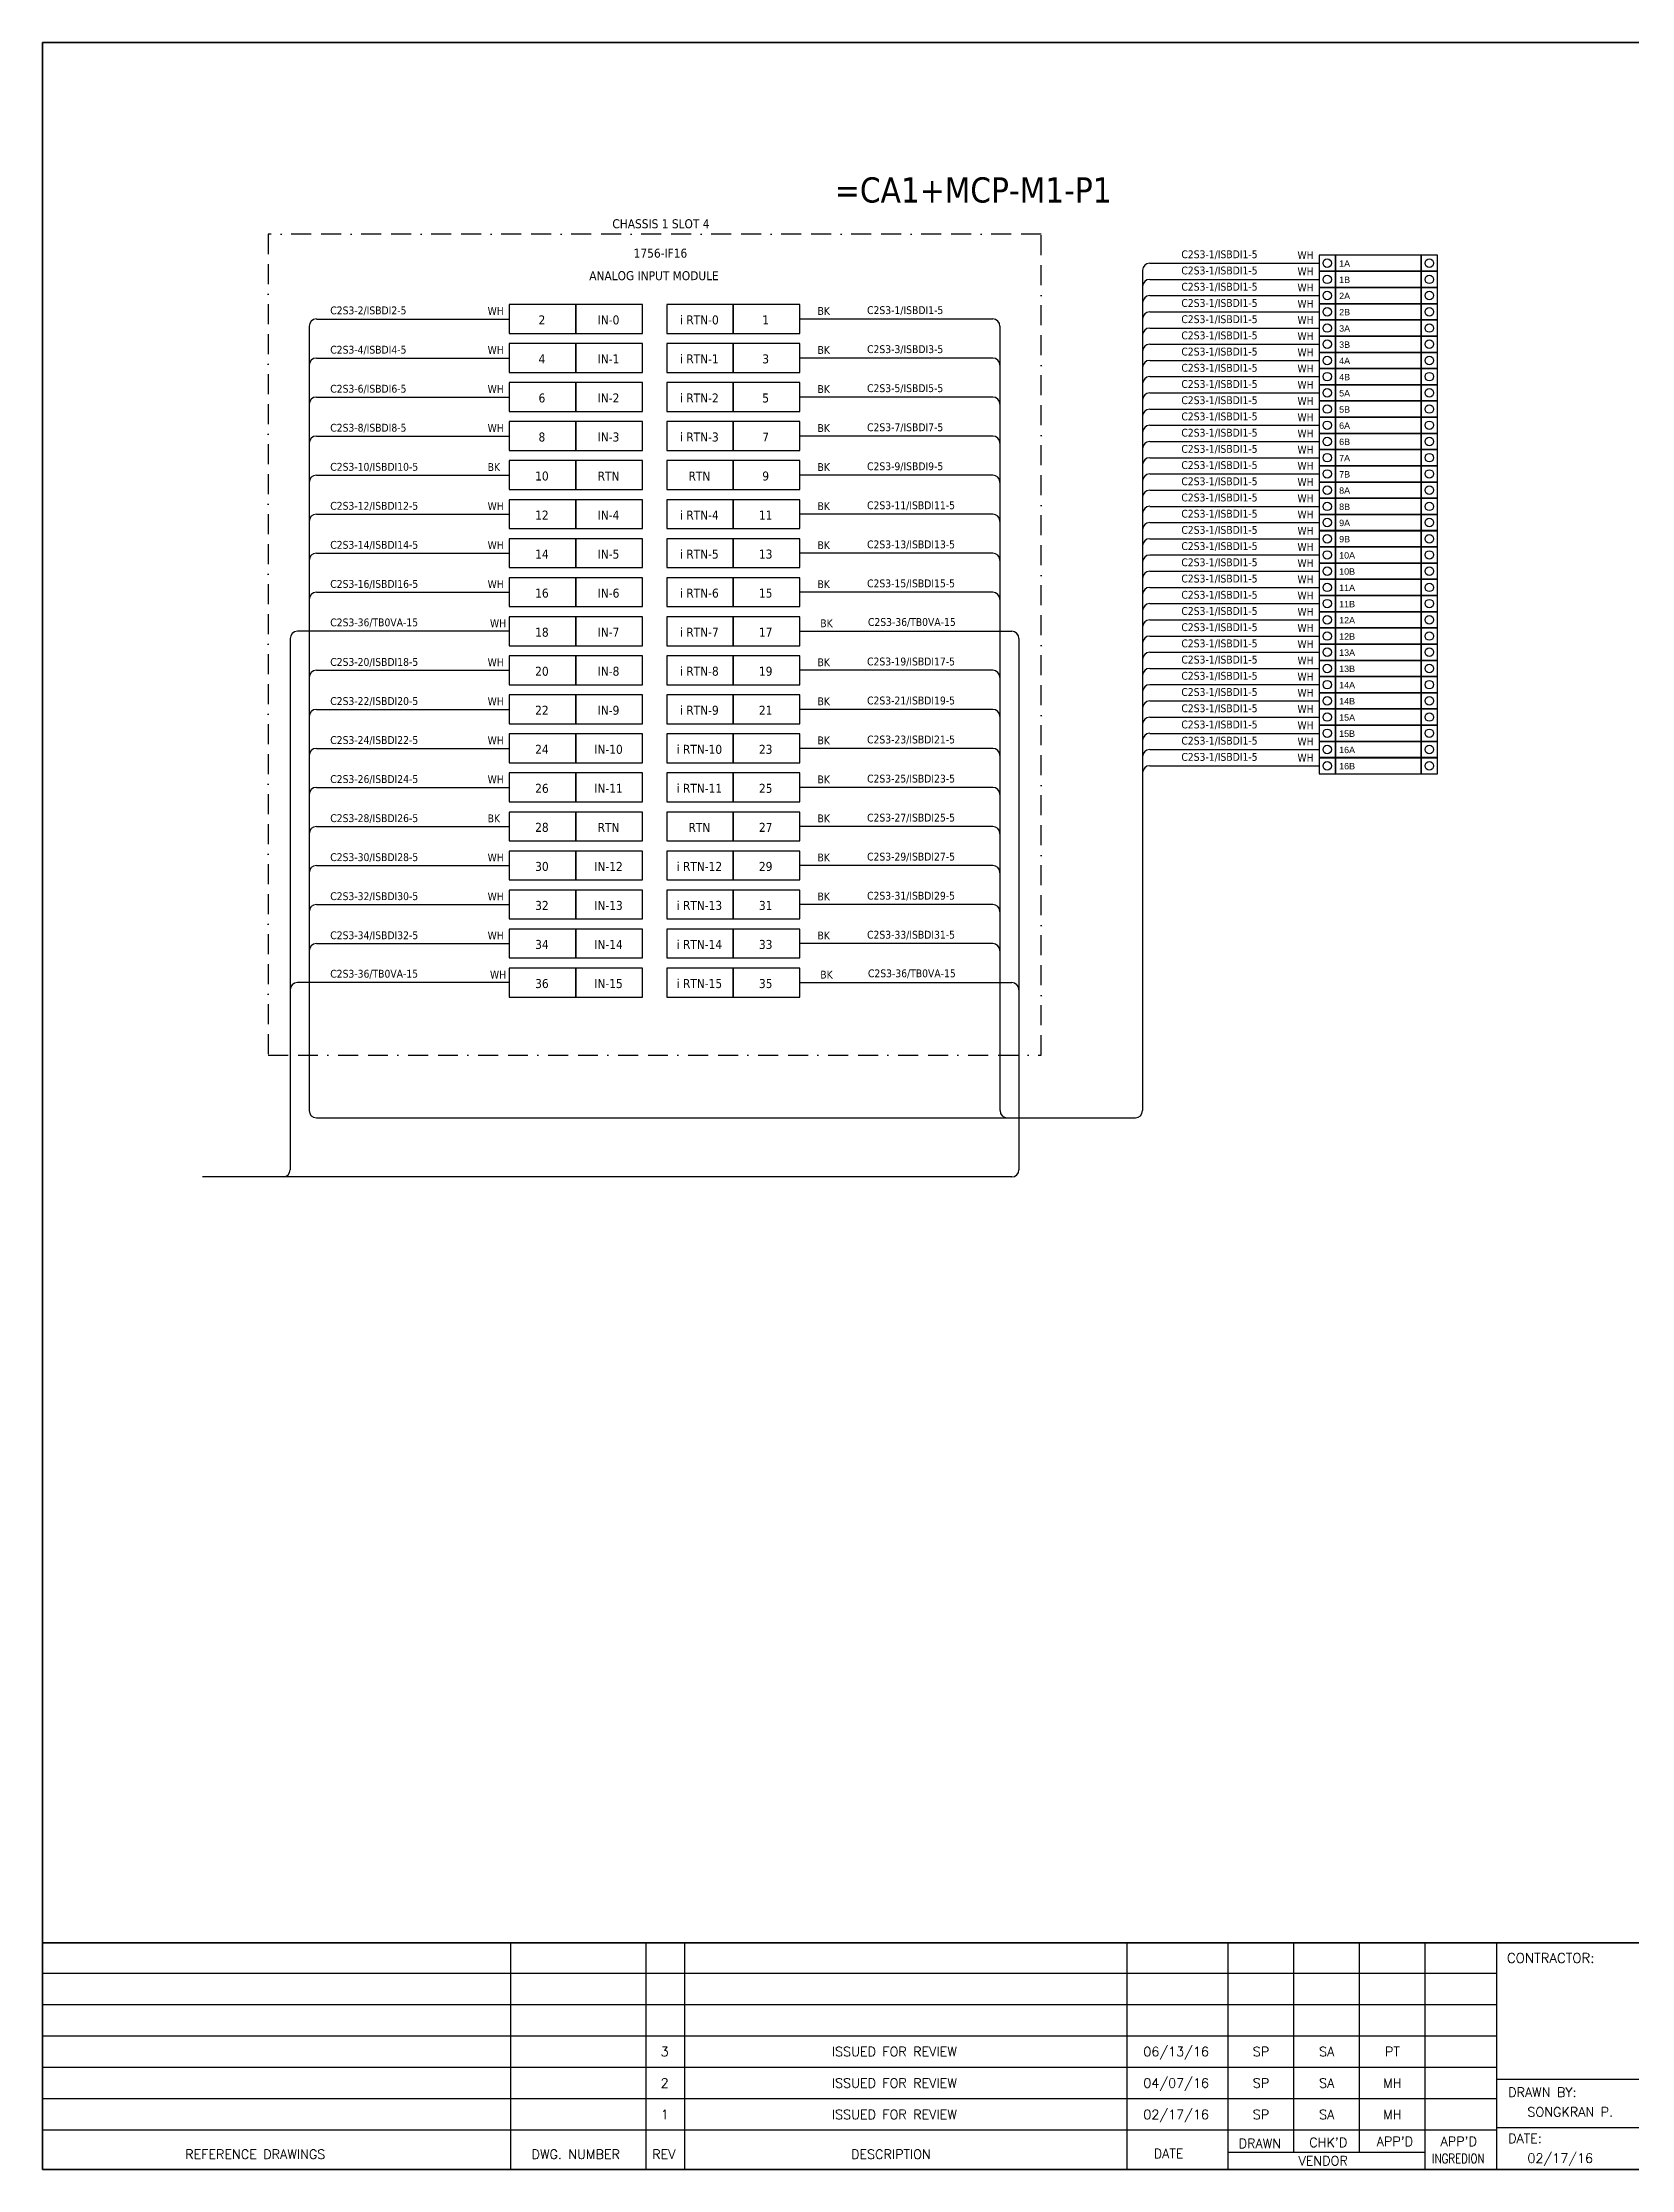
# Model space of a CAD drawing. Header units: millimetres. Extents: x 0 to 3893, y 0 to 2704.
# Drawn here: x 0 to 2020, y 0 to 2704 of the extents above; entities that cross this region are included whole.
import ezdxf
from ezdxf.enums import TextEntityAlignment as Align

# ---------------------------------------------------------------- set-up
doc = ezdxf.new("R2010")
doc.units = ezdxf.units.MM
doc.linetypes.add('BORDERX2', pattern=[88.9, 25.4, -12.7, 25.4, -12.7, 0, -12.7])
for name, color, linetype in [('GT_1', 9, 'Continuous'), ('HELPPOINT', 7, 'Continuous'), ('MEMBER', 7, 'Continuous'), ('x01001-FrameArea', 2, 'BORDERX2')]:
    doc.layers.add(name, color=color, linetype=linetype)
doc.layers.add('IE-EQUIP', color=253, linetype='Continuous', lineweight=25)
doc.layers.add('IE-WIRE', color=7, linetype='Continuous', lineweight=25)
doc.styles.add('HTX11', font='O8111901')
doc.styles.add('ROMANS', font='romans.shx', dxfattribs={"width": 0.85, "height": 25})
doc.styles.get("Standard").update_dxf_attribs({"font": 'arial.ttf'})
doc.styles.add('Tahoma', font='')
doc.styles.get('Tahoma').set_extended_font_data('Tahoma')

# ---------------------------------------------------------------- blocks, each defined once
blk = doc.blocks.new('xTermSingleLayer')
at = {"color": 7, "ltscale": 25.4}
for points in [[(0, -537), (537, -537), (537, 0), (0, 0)], [(537, -537), (3378, -537), (3378, 0), (537, 0)], [(3378, -537), (3915, -537), (3915, 0), (3378, 0)]]:
    blk.add_lwpolyline(points, close=True, dxfattribs=at)
for centre in [(268, -268), (3647, -268)]:
    blk.add_circle(centre, 141, dxfattribs=at)
blk.add_attdef('TERMINAL_B', (661, -387), '', height=212)
blk = doc.blocks.new('TPA')
at = {"layer": 'GT_1', "color": 4, "flags": 128}
for points in [[(563383.4, 501946.4), (563383.4, 502273.8)], [(563578.8, 501946.4), (563578.8, 502273.8)], [(563634.6, 501946.4), (563634.6, 502273.8)], [(564274, 501946.4), (564274, 502273.8)], [(564419.8, 501946.4), (564419.8, 502273.8)], [(564514.7, 501971.1), (564514.7, 502273.8)], [(564609.7, 501971.2), (564609.7, 502273.8)], [(564704.3, 501946.4), (564704.3, 502273.8)], [(564807.7, 501946.4), (564807.7, 502273.8)], [(564807.7, 502229.7), (562706.8, 502229.7)], [(564807.7, 502184.4), (562706.8, 502184.4)], [(564807.7, 502139.1), (562706.8, 502139.1)], [(564807.7, 502093.7), (562706.8, 502093.7)], [(565702.1, 502076.3), (564807.7, 502076.3)], [(564807.7, 502048.3), (562706.8, 502048.3)], [(564807.6, 502003), (562706.8, 502003)], [(565702.1, 502006.4), (564807.7, 502006.4)], [(564704.3, 501971.1), (564419.8, 501971.1)]]:
    blk.add_lwpolyline(points, dxfattribs=at)
at = {"layer": 'HELPPOINT', "color": 4, "lineweight": 35}
for p, q in [((562706.8, 501946.4), (562706.8, 505019.3)), ((562706.8, 505019.3), (567131, 505019.3)), ((562706.8, 501946.4), (562706.8, 505019.3)), ((562706.8, 505019.3), (567131, 505019.3)), ((567131, 501946.4), (562706.8, 501946.4)), ((567131, 501946.4), (562706.8, 501946.4))]:
    blk.add_line(p, q, dxfattribs=at)
at = {"layer": 'MEMBER', "color": 4, "lineweight": 35}
blk.add_line((562706.8, 502273.8), (567131, 502273.8), dxfattribs=at)
blk.add_line((562706.8, 502273.8), (567131, 502273.8), dxfattribs=at)
at = {"style": 'HTX11'}
for tag, p in [('A', (566704.3, 502037.1)), ('B', (567038.2, 501963.3))]:
    blk.add_attdef(tag, text='', height=16.8, dxfattribs=at).set_placement(p, align=Align.MIDDLE_CENTER)
at = {"layer": 'MEMBER', "color": 4, "ltscale": 0.8, "style": 'ROMANS'}
for s, height, p in [('CONTRACTOR:', 14.035, (564822.6, 502244.9)), ('DRAWN BY:', 13.49, (564824.3, 502051.1)), ('SONGKRAN P.', 13.495, (564852.1, 502022.7)), ('REFERENCE DRAWINGS', 13.495, (562912.9, 501961.6)), ('DWG. NUMBER', 13.495, (563413.2, 501961.6)), ('REV', 13.49, (563587.7, 501961.6)), ('DESCRIPTION', 13.495, (563875, 501961.6)), ('DATE', 13.49, (564312.3, 501962.5)), ('DRAWN', 13.49, (564435, 501977.3)), ("CHK'D", 13.49, (564537, 501978.7)), ("APP'D", 13.49, (564634.3, 501980.1)), ("APP'D", 13.49, (564726.6, 501980.1)), ('DATE:', 13.49, (564824.3, 501984.5)), ('02/17/16', 13.49, (564852.1, 501956)), ('VENDOR', 13.49, (564521.5, 501952.2))]:
    blk.add_text(s, height=height, dxfattribs=at).set_placement(p)
for s, height, p in [('06/13/16', 13.49, (564344.6, 502116.6)), ('3', 13.5, (563605.6, 502116.6)), ('ISSUED FOR REVIEW', 13.495, (563937.5, 502116.6)), ('SP', 13.49, (564467.2, 502116.6)), ('SA', 13.49, (564562.1, 502116.6)), ('PT', 13.49, (564657, 502116.6)), ('2', 13.5, (563605.6, 502071.2)), ('ISSUED FOR REVIEW', 13.495, (563937.5, 502071.2)), ('04/07/16', 13.49, (564344.6, 502071.2)), ('SP', 13.49, (564467.2, 502071.2)), ('SA', 13.49, (564562.1, 502071.2)), ('MH', 13.49, (564657, 502071.2)), ('1', 13.5, (563605.6, 502025.8)), ('ISSUED FOR REVIEW', 13.495, (563937.5, 502025.8)), ('02/17/16', 13.49, (564344.6, 502025.8)), ('SP', 13.49, (564467.2, 502025.8)), ('SA', 13.49, (564562.1, 502025.8)), ('MH', 13.49, (564657, 502025.8))]:
    blk.add_text(s, height=height, dxfattribs=at).set_placement(p, align=Align.MIDDLE_CENTER)
at = {"layer": 'MEMBER', "color": 4, "ltscale": 0.8, "style": 'ROMANS', "width": 0.8}
blk.add_text('INGREDION', height=13.49, dxfattribs=at).set_placement((564714.3, 501955.4))

msp = doc.modelspace()

# ---------------------------------------------------------------- linework, layer by layer
at = {"ltscale": 25.4}
msp.add_line((1208.1, 2352.7), (962.9, 2352.7), dxfattribs=at)
msp.add_arc((1208.1, 2343.6), 9.17, 0, 90, dxfattribs=at)
at = {"layer": 'IE-EQUIP', "linetype": 'Continuous', "ltscale": 25.4}
for points in [[(593.4, 2334.4), (678.1, 2334.4), (678.1, 2371.1), (593.4, 2371.1)], [(678.1, 2334.4), (762.7, 2334.4), (762.7, 2371.1), (678.1, 2371.1)], [(793.6, 2334.4), (878.2, 2334.4), (878.2, 2371.1), (793.6, 2371.1)], [(878.2, 2334.4), (962.9, 2334.4), (962.9, 2371.1), (878.2, 2371.1)], [(593.4, 2284.8), (678.1, 2284.8), (678.1, 2321.5), (593.4, 2321.5)], [(678.1, 2284.8), (762.7, 2284.8), (762.7, 2321.5), (678.1, 2321.5)], [(793.6, 2284.8), (878.2, 2284.8), (878.2, 2321.5), (793.6, 2321.5)], [(878.2, 2284.8), (962.9, 2284.8), (962.9, 2321.5), (878.2, 2321.5)], [(593.4, 2235.1), (678.1, 2235.1), (678.1, 2271.8), (593.4, 2271.8)], [(678.1, 2235.1), (762.7, 2235.1), (762.7, 2271.8), (678.1, 2271.8)], [(793.6, 2235.1), (878.2, 2235.1), (878.2, 2271.8), (793.6, 2271.8)], [(878.2, 2235.1), (962.9, 2235.1), (962.9, 2271.8), (878.2, 2271.8)], [(593.4, 2185.5), (678.1, 2185.5), (678.1, 2222.2), (593.4, 2222.2)], [(678.1, 2185.5), (762.7, 2185.5), (762.7, 2222.2), (678.1, 2222.2)], [(793.6, 2185.5), (878.2, 2185.5), (878.2, 2222.2), (793.6, 2222.2)], [(878.2, 2185.5), (962.9, 2185.5), (962.9, 2222.2), (878.2, 2222.2)], [(593.4, 2135.9), (678.1, 2135.9), (678.1, 2172.6), (593.4, 2172.6)], [(678.1, 2135.9), (762.7, 2135.9), (762.7, 2172.6), (678.1, 2172.6)], [(793.6, 2135.9), (878.2, 2135.9), (878.2, 2172.6), (793.6, 2172.6)], [(878.2, 2135.9), (962.9, 2135.9), (962.9, 2172.6), (878.2, 2172.6)], [(593.4, 2086.2), (678.1, 2086.2), (678.1, 2122.9), (593.4, 2122.9)], [(678.1, 2086.2), (762.7, 2086.2), (762.7, 2122.9), (678.1, 2122.9)], [(793.6, 2086.2), (878.2, 2086.2), (878.2, 2122.9), (793.6, 2122.9)], [(878.2, 2086.2), (962.9, 2086.2), (962.9, 2122.9), (878.2, 2122.9)], [(593.4, 2036.6), (678.1, 2036.6), (678.1, 2073.3), (593.4, 2073.3)], [(678.1, 2036.6), (762.7, 2036.6), (762.7, 2073.3), (678.1, 2073.3)], [(793.6, 2036.6), (878.2, 2036.6), (878.2, 2073.3), (793.6, 2073.3)], [(878.2, 2036.6), (962.9, 2036.6), (962.9, 2073.3), (878.2, 2073.3)], [(593.4, 1987), (678.1, 1987), (678.1, 2023.7), (593.4, 2023.7)], [(678.1, 1987), (762.7, 1987), (762.7, 2023.7), (678.1, 2023.7)], [(793.6, 1987), (878.2, 1987), (878.2, 2023.7), (793.6, 2023.7)], [(878.2, 1987), (962.9, 1987), (962.9, 2023.7), (878.2, 2023.7)], [(593.4, 1937.3), (678.1, 1937.3), (678.1, 1974), (593.4, 1974)], [(678.1, 1937.3), (762.7, 1937.3), (762.7, 1974), (678.1, 1974)], [(793.6, 1937.3), (878.2, 1937.3), (878.2, 1974), (793.6, 1974)], [(878.2, 1937.3), (962.9, 1937.3), (962.9, 1974), (878.2, 1974)], [(593.4, 1887.7), (678.1, 1887.7), (678.1, 1924.4), (593.4, 1924.4)], [(678.1, 1887.7), (762.7, 1887.7), (762.7, 1924.4), (678.1, 1924.4)], [(793.6, 1887.7), (878.2, 1887.7), (878.2, 1924.4), (793.6, 1924.4)], [(878.2, 1887.7), (962.9, 1887.7), (962.9, 1924.4), (878.2, 1924.4)], [(593.4, 1838.1), (678.1, 1838.1), (678.1, 1874.8), (593.4, 1874.8)], [(678.1, 1838.1), (762.7, 1838.1), (762.7, 1874.8), (678.1, 1874.8)], [(793.6, 1838.1), (878.2, 1838.1), (878.2, 1874.8), (793.6, 1874.8)], [(878.2, 1838.1), (962.9, 1838.1), (962.9, 1874.8), (878.2, 1874.8)], [(593.4, 1788.4), (678.1, 1788.4), (678.1, 1825.1), (593.4, 1825.1)], [(678.1, 1788.4), (762.7, 1788.4), (762.7, 1825.1), (678.1, 1825.1)], [(793.6, 1788.4), (878.2, 1788.4), (878.2, 1825.1), (793.6, 1825.1)], [(878.2, 1788.4), (962.9, 1788.4), (962.9, 1825.1), (878.2, 1825.1)], [(593.4, 1738.8), (678.1, 1738.8), (678.1, 1775.5), (593.4, 1775.5)], [(678.1, 1738.8), (762.7, 1738.8), (762.7, 1775.5), (678.1, 1775.5)], [(793.6, 1738.8), (878.2, 1738.8), (878.2, 1775.5), (793.6, 1775.5)], [(878.2, 1738.8), (962.9, 1738.8), (962.9, 1775.5), (878.2, 1775.5)], [(593.4, 1689.2), (678.1, 1689.2), (678.1, 1725.9), (593.4, 1725.9)], [(678.1, 1689.2), (762.7, 1689.2), (762.7, 1725.9), (678.1, 1725.9)], [(793.6, 1689.2), (878.2, 1689.2), (878.2, 1725.9), (793.6, 1725.9)], [(878.2, 1689.2), (962.9, 1689.2), (962.9, 1725.9), (878.2, 1725.9)], [(593.4, 1639.5), (678.1, 1639.5), (678.1, 1676.2), (593.4, 1676.2)], [(678.1, 1639.5), (762.7, 1639.5), (762.7, 1676.2), (678.1, 1676.2)], [(793.6, 1639.5), (878.2, 1639.5), (878.2, 1676.2), (793.6, 1676.2)], [(878.2, 1639.5), (962.9, 1639.5), (962.9, 1676.2), (878.2, 1676.2)], [(593.4, 1589.9), (678.1, 1589.9), (678.1, 1626.6), (593.4, 1626.6)], [(678.1, 1589.9), (762.7, 1589.9), (762.7, 1626.6), (678.1, 1626.6)], [(793.6, 1589.9), (878.2, 1589.9), (878.2, 1626.6), (793.6, 1626.6)], [(878.2, 1589.9), (962.9, 1589.9), (962.9, 1626.6), (878.2, 1626.6)], [(593.4, 1540.3), (678.1, 1540.3), (678.1, 1577), (593.4, 1577)], [(678.1, 1540.3), (762.7, 1540.3), (762.7, 1577), (678.1, 1577)], [(793.6, 1540.3), (878.2, 1540.3), (878.2, 1577), (793.6, 1577)], [(878.2, 1540.3), (962.9, 1540.3), (962.9, 1577), (878.2, 1577)], [(593.4, 1490.6), (678.1, 1490.6), (678.1, 1527.3), (593.4, 1527.3)], [(678.1, 1490.6), (762.7, 1490.6), (762.7, 1527.3), (678.1, 1527.3)], [(793.6, 1490.6), (878.2, 1490.6), (878.2, 1527.3), (793.6, 1527.3)], [(878.2, 1490.6), (962.9, 1490.6), (962.9, 1527.3), (878.2, 1527.3)]]:
    msp.add_lwpolyline(points, close=True, dxfattribs=at)
at = {"layer": 'IE-WIRE', "color": 4, "ltscale": 25.4}
for p, q in [((1398.6, 2414.6), (1398.6, 1346.2)), ((1407.7, 2423.7), (1623.1, 2423.7)), ((1407.7, 2403.1), (1623.1, 2403.1)), ((1407.7, 2382.5), (1623.1, 2382.5)), ((348.1, 2352.7), (593.4, 2352.7)), ((1407.7, 2361.9), (1623.1, 2361.9)), ((339, 2343.6), (339, 1346.2)), ((1217.3, 2343.6), (1217.3, 1346.2)), ((1407.7, 2341.2), (1623.1, 2341.2)), ((348.1, 2303.1), (593.4, 2303.1)), ((1208.1, 2303.1), (962.9, 2303.1)), ((1407.7, 2320.6), (1623.1, 2320.6)), ((1407.7, 2300), (1623.1, 2300)), ((1407.7, 2279.4), (1623.1, 2279.4)), ((348.1, 2253.5), (593.4, 2253.5)), ((1208.1, 2253.5), (962.9, 2253.5)), ((1407.7, 2258.8), (1623.1, 2258.8)), ((1407.7, 2238.2), (1623.1, 2238.2)), ((1407.7, 2217.6), (1623.1, 2217.6)), ((348.1, 2203.8), (593.4, 2203.8)), ((1208.1, 2203.8), (962.9, 2203.8)), ((1407.7, 2197), (1623.1, 2197)), ((1407.7, 2176.3), (1623.1, 2176.3)), ((348.1, 2154.2), (593.4, 2154.2)), ((1208.1, 2154.2), (962.9, 2154.2)), ((1407.7, 2155.7), (1623.1, 2155.7)), ((1407.7, 2135.1), (1623.1, 2135.1)), ((1407.7, 2114.5), (1623.1, 2114.5)), ((348.1, 2104.6), (593.4, 2104.6)), ((1208.1, 2104.6), (962.9, 2104.6)), ((1407.7, 2093.9), (1623.1, 2093.9)), ((1407.7, 2073.3), (1623.1, 2073.3)), ((348.1, 2055), (593.4, 2055)), ((1208.1, 2055), (962.9, 2055)), ((1407.7, 2052.7), (1623.1, 2052.7)), ((1407.7, 2032.1), (1623.1, 2032.1)), ((348.1, 2005.3), (593.4, 2005.3)), ((1208.1, 2005.3), (962.9, 2005.3)), ((1407.7, 2011.5), (1623.1, 2011.5)), ((1407.7, 1990.8), (1623.1, 1990.8)), ((1407.7, 1970.2), (1623.1, 1970.2)), ((1407.7, 1949.6), (1623.1, 1949.6)), ((1407.7, 1929), (1623.1, 1929)), ((348.1, 1906.1), (593.4, 1906.1)), ((1208.1, 1906.1), (962.9, 1906.1)), ((1407.7, 1908.4), (1623.1, 1908.4)), ((1407.7, 1887.8), (1623.1, 1887.8)), ((1407.7, 1867.2), (1623.1, 1867.2)), ((348.1, 1856.4), (593.4, 1856.4)), ((1208.1, 1856.4), (962.9, 1856.4)), ((1407.7, 1846.6), (1623.1, 1846.6)), ((1407.7, 1825.9), (1623.1, 1825.9)), ((348.1, 1806.8), (593.4, 1806.8)), ((1208.1, 1806.8), (962.9, 1806.8)), ((1407.7, 1805.3), (1623.1, 1805.3)), ((1407.7, 1784.7), (1623.1, 1784.7)), ((348.1, 1757.2), (593.4, 1757.2)), ((1208.1, 1757.2), (962.9, 1757.2)), ((348.1, 1707.5), (593.4, 1707.5)), ((1208.1, 1707.5), (962.9, 1707.5)), ((348.1, 1657.9), (593.4, 1657.9)), ((1208.1, 1657.9), (962.9, 1657.9)), ((348.1, 1608.3), (593.4, 1608.3)), ((1208.1, 1608.3), (962.9, 1608.3)), ((348.1, 1558.6), (593.4, 1558.6)), ((1208.1, 1558.6), (962.9, 1558.6))]:
    msp.add_line(p, q, dxfattribs=at)
at = {"layer": 'IE-WIRE', "color": 7, "ltscale": 25.4}
for p, q in [((593.4, 1955.7), (324, 1955.7)), ((962.9, 1955.7), (1232.3, 1955.7)), ((314.9, 1946.5), (314.9, 1270.9)), ((1241.4, 1946.5), (1241.4, 1270.9)), ((593.4, 1509), (324, 1509)), ((962.9, 1509), (1232.3, 1509)), ((1232.4, 1262), (203.4, 1262))]:
    msp.add_line(p, q, dxfattribs=at)
at = {"layer": 'IE-WIRE', "color": 4}
msp.add_line((348.1, 1337), (1389.4, 1337), dxfattribs=at)
at = {"layer": 'IE-WIRE', "color": 4, "ltscale": 25.4}
for centre, radius, start, end in [((1407.7, 2414.6), 9.14, 90, 180), ((1407.7, 2393.9), 9.14, 90, 180), ((1407.7, 2373.3), 9.14, 90, 180), ((348.1, 2343.6), 9.17, 90, 180), ((1407.7, 2352.7), 9.14, 90, 180), ((1407.7, 2332.1), 9.14, 90, 180), ((348.1, 2293.9), 9.17, 90, 180), ((1208.1, 2293.9), 9.17, 0, 90), ((1407.7, 2311.5), 9.14, 90, 180), ((1407.7, 2290.9), 9.14, 90, 180), ((1407.7, 2270.3), 9.14, 90, 180), ((348.1, 2244.3), 9.17, 90, 180), ((1208.1, 2244.3), 9.17, 0, 90), ((1407.7, 2249.7), 9.14, 90, 180), ((1407.7, 2229), 9.14, 90, 180), ((1407.7, 2208.4), 9.14, 90, 180), ((348.1, 2194.7), 9.17, 90, 180), ((1208.1, 2194.7), 9.17, 0, 90), ((1407.7, 2187.8), 9.14, 90, 180), ((1407.7, 2167.2), 9.14, 90, 180), ((348.1, 2145), 9.17, 90, 180), ((1208.1, 2145), 9.17, 0, 90), ((1407.7, 2146.6), 9.14, 90, 180), ((1407.7, 2126), 9.14, 90, 180), ((1407.7, 2105.4), 9.14, 90, 180), ((348.1, 2095.4), 9.17, 90, 180), ((1208.1, 2095.4), 9.17, 0, 90), ((1407.7, 2084.8), 9.14, 90, 180), ((1407.7, 2064.2), 9.14, 90, 180), ((348.1, 2045.8), 9.17, 90, 180), ((1208.1, 2045.8), 9.17, 0, 90), ((1407.7, 2043.5), 9.14, 90, 180), ((1407.7, 2022.9), 9.14, 90, 180), ((348.1, 1996.1), 9.17, 90, 180), ((1208.1, 1996.1), 9.17, 0, 90), ((1407.7, 2002.3), 9.14, 90, 180), ((1407.7, 1981.7), 9.14, 90, 180), ((1407.7, 1961.1), 9.14, 90, 180), ((1407.7, 1940.5), 9.14, 90, 180), ((1407.7, 1919.9), 9.14, 90, 180), ((348.1, 1896.9), 9.17, 90, 180), ((1208.1, 1896.9), 9.17, 0, 90), ((1407.7, 1899.3), 9.14, 90, 180), ((1407.7, 1878.6), 9.14, 90, 180), ((1407.7, 1858), 9.14, 90, 180), ((348.1, 1847.2), 9.17, 90, 180), ((1208.1, 1847.2), 9.17, 0, 90), ((1407.7, 1837.4), 9.14, 90, 180), ((1407.7, 1816.8), 9.14, 90, 180), ((348.1, 1797.6), 9.17, 90, 180), ((1208.1, 1797.6), 9.17, 0, 90), ((1407.7, 1796.2), 9.14, 90, 180), ((1407.7, 1775.6), 9.14, 90, 180), ((348.1, 1748), 9.17, 90, 180), ((1208.1, 1748), 9.17, 0, 90), ((348.1, 1698.3), 9.17, 90, 180), ((1208.1, 1698.3), 9.17, 0, 90), ((348.1, 1648.7), 9.17, 90, 180), ((1208.1, 1648.7), 9.17, 0, 90), ((348.1, 1599.1), 9.17, 90, 180), ((1208.1, 1599.1), 9.17, 0, 90), ((348.1, 1549.4), 9.17, 90, 180), ((1208.1, 1549.4), 9.17, 0, 90)]:
    msp.add_arc(centre, radius, start, end, dxfattribs=at)
at = {"layer": 'IE-WIRE', "color": 7, "ltscale": 25.4}
for centre, radius, start, end in [((324, 1946.5), 9.14, 90, 180), ((1232.3, 1946.5), 9.14, 0, 90), ((324, 1499.9), 9.14, 90, 180), ((1232.3, 1499.9), 9.14, 0, 90), ((305.9, 1270.9), 8.96, 270, 0), ((1232.4, 1270.9), 8.96, 270, 0), ((1232.4, 1270.9), 8.96, 270, 0)]:
    msp.add_arc(centre, radius, start, end, dxfattribs=at)
at = {"layer": 'IE-WIRE', "color": 4}
for centre, start, end in [((348.1, 1346.2), 180, 270), ((1226.5, 1346.2), 180, 270), ((1389.4, 1346.2), 270, 0)]:
    msp.add_arc(centre, 9.14, start, end, dxfattribs=at)
at = {"layer": 'x01001-FrameArea'}
msp.add_lwpolyline([(286.7, 1416.6), (1269.6, 1416.6), (1269.6, 2460.5), (286.7, 2460.5)], close=True, dxfattribs=at)

# ---------------------------------------------------------------- block references
at = {"xscale": 0.8800000000046566, "yscale": 0.8800000000046566, "zscale": 0.8800000000000001}
msp.add_blockref('TPA', (-495182, -441712.8), dxfattribs=at)
at = {"xscale": 0.0384, "yscale": 0.0384, "zscale": 0.0384}
for p, values in [((1623.1, 2434), {'TERMINAL_B': '1A'}), ((1623.1, 2413.4), {'TERMINAL_B': '1B'}), ((1623.1, 2392.8), {'TERMINAL_B': '2A'}), ((1623.1, 2372.2), {'TERMINAL_B': '2B'}), ((1623.1, 2351.5), {'TERMINAL_B': '3A'}), ((1623.1, 2330.9), {'TERMINAL_B': '3B'}), ((1623.1, 2310.3), {'TERMINAL_B': '4A'}), ((1623.1, 2289.7), {'TERMINAL_B': '4B'}), ((1623.1, 2269.1), {'TERMINAL_B': '5A'}), ((1623.1, 2248.5), {'TERMINAL_B': '5B'}), ((1623.1, 2227.9), {'TERMINAL_B': '6A'}), ((1623.1, 2207.3), {'TERMINAL_B': '6B'}), ((1623.1, 2186.7), {'TERMINAL_B': '7A'}), ((1623.1, 2166), {'TERMINAL_B': '7B'}), ((1623.1, 2145.4), {'TERMINAL_B': '8A'}), ((1623.1, 2124.8), {'TERMINAL_B': '8B'}), ((1623.1, 2104.2), {'TERMINAL_B': '9A'}), ((1623.1, 2083.6), {'TERMINAL_B': '9B'}), ((1623.1, 2063), {'TERMINAL_B': '10A'}), ((1623.1, 2042.4), {'TERMINAL_B': '10B'}), ((1623.1, 2021.8), {'TERMINAL_B': '11A'}), ((1623.1, 2001.1), {'TERMINAL_B': '11B'}), ((1623.1, 1980.5), {'TERMINAL_B': '12A'}), ((1623.1, 1959.9), {'TERMINAL_B': '12B'}), ((1623.1, 1939.3), {'TERMINAL_B': '13A'}), ((1623.1, 1918.7), {'TERMINAL_B': '13B'}), ((1623.1, 1898.1), {'TERMINAL_B': '14A'}), ((1623.1, 1877.5), {'TERMINAL_B': '14B'}), ((1623.1, 1856.9), {'TERMINAL_B': '15A'}), ((1623.1, 1836.3), {'TERMINAL_B': '15B'}), ((1623.1, 1815.6), {'TERMINAL_B': '16A'}), ((1623.1, 1795), {'TERMINAL_B': '16B'})]:
    msp.add_blockref('xTermSingleLayer', p, dxfattribs=at).add_auto_attribs(values)

# ---------------------------------------------------------------- texts
at = {"color": 2, "style": 'Tahoma'}
for s, height, p in [('=CA1+MCP-M1-P1', 32, (1183.4, 2516.8)), ('CHASSIS 1 SLOT 4', 11.441, (786.2, 2473.8)), ('1756-IF16', 11.44, (785.6, 2436.4)), ('ANALOG INPUT MODULE', 11.441, (777.4, 2407.8)), ('2', 11.4, (634.9, 2351.6)), ('IN-0', 11.44, (719.6, 2351.6)), ('i RTN-0', 11.44, (835.1, 2351.6)), ('1', 11.4, (919.4, 2351.6)), ('4', 11.4, (634.9, 2302)), ('IN-1', 11.44, (719.6, 2302)), ('i RTN-1', 11.44, (835.1, 2302)), ('3', 11.4, (919.4, 2302)), ('6', 11.4, (634.9, 2252.3)), ('IN-2', 11.44, (719.6, 2252.3)), ('i RTN-2', 11.44, (835.1, 2252.3)), ('5', 11.4, (919.4, 2252.3)), ('8', 11.4, (634.9, 2202.7)), ('IN-3', 11.44, (719.6, 2202.7)), ('i RTN-3', 11.44, (835.1, 2202.7)), ('7', 11.4, (919.4, 2202.7)), ('10', 11.44, (634.9, 2153.1)), ('RTN', 11.44, (719.6, 2153.1)), ('RTN', 11.44, (835.1, 2153.1)), ('9', 11.4, (919.4, 2153.1)), ('12', 11.44, (634.9, 2103.4)), ('i RTN-4', 11.44, (835.1, 2103.4)), ('IN-4', 11.44, (719.6, 2103.4)), ('11', 11.44, (919.4, 2103.4)), ('14', 11.44, (634.9, 2053.8)), ('IN-5', 11.44, (719.6, 2053.8)), ('i RTN-5', 11.44, (835.1, 2053.8)), ('13', 11.44, (919.4, 2053.8)), ('16', 11.44, (634.9, 2004.2)), ('IN-6', 11.44, (719.6, 2004.2)), ('i RTN-6', 11.44, (835.1, 2004.2)), ('15', 11.44, (919.4, 2004.2)), ('18', 11.44, (634.9, 1954.5)), ('IN-7', 11.44, (719.6, 1954.5)), ('i RTN-7', 11.44, (835.1, 1954.5)), ('17', 11.44, (919.4, 1954.5)), ('20', 11.44, (634.9, 1904.9)), ('IN-8', 11.44, (719.6, 1904.9)), ('i RTN-8', 11.44, (835.1, 1904.9)), ('19', 11.44, (919.4, 1904.9)), ('22', 11.44, (634.9, 1855.3)), ('IN-9', 11.44, (719.6, 1855.3)), ('i RTN-9', 11.44, (835.1, 1855.3)), ('21', 11.44, (919.4, 1855.3)), ('i RTN-10', 11.44, (835.1, 1805.6)), ('24', 11.44, (634.9, 1805.6)), ('IN-10', 11.44, (719.6, 1805.6)), ('23', 11.44, (919.4, 1805.6)), ('26', 11.44, (634.9, 1756)), ('IN-11', 11.44, (719.6, 1756)), ('i RTN-11', 11.44, (835.1, 1756)), ('25', 11.44, (919.4, 1756)), ('28', 11.44, (634.9, 1706.4)), ('RTN', 11.44, (719.6, 1706.4)), ('RTN', 11.44, (835.1, 1706.4)), ('27', 11.44, (919.4, 1706.4)), ('30', 11.44, (634.9, 1656.7)), ('IN-12', 11.44, (719.6, 1656.7)), ('i RTN-12', 11.44, (835.1, 1656.7)), ('29', 11.44, (919.4, 1656.7)), ('32', 11.44, (634.9, 1607.1)), ('IN-13', 11.44, (719.6, 1607.1)), ('i RTN-13', 11.44, (835.1, 1607.1)), ('31', 11.44, (919.4, 1607.1)), ('34', 11.44, (634.9, 1557.5)), ('IN-14', 11.44, (719.6, 1557.5)), ('i RTN-14', 11.44, (835.1, 1557.5)), ('33', 11.44, (919.4, 1557.5)), ('36', 11.44, (634.9, 1507.8)), ('IN-15', 11.44, (719.6, 1507.8)), ('i RTN-15', 11.44, (835.1, 1507.8)), ('35', 11.44, (919.4, 1507.8))]:
    msp.add_text(s, height=height, dxfattribs=at).set_placement(p, align=Align.MIDDLE_CENTER)
at = {"color": 4, "style": 'Tahoma'}
for s, height, p in [('C2S3-1/ISBDI1-5', 9.949, (1447.9, 2430)), ('WH', 9.95, (1595.5, 2428.9)), ('C2S3-1/ISBDI1-5', 9.949, (1447.9, 2409.4)), ('WH', 9.95, (1595.5, 2408.3)), ('C2S3-1/ISBDI1-5', 9.949, (1447.9, 2388.8)), ('WH', 9.95, (1595.5, 2387.7)), ('C2S3-2/ISBDI2-5', 9.949, (365.8, 2358.7)), ('WH', 9.95, (565.9, 2358)), ('C2S3-1/ISBDI1-5', 9.949, (1447.9, 2368.1)), ('C2S3-1/ISBDI1-5', 9.949, (1447.9, 2347.5)), ('WH', 9.95, (1595.5, 2367.1)), ('WH', 9.95, (1595.5, 2346.5)), ('C2S3-1/ISBDI1-5', 9.949, (1447.9, 2326.9)), ('WH', 9.95, (1595.5, 2325.9)), ('C2S3-4/ISBDI4-5', 9.949, (365.8, 2308.7)), ('WH', 9.95, (565.9, 2308.4)), ('BK', 9.95, (985.3, 2308.4)), ('C2S3-3/ISBDI3-5', 9.949, (1048.3, 2309.4)), ('C2S3-1/ISBDI1-5', 9.949, (1447.9, 2306.3)), ('WH', 9.95, (1595.5, 2305.3)), ('C2S3-1/ISBDI1-5', 9.949, (1447.9, 2285.7)), ('C2S3-1/ISBDI1-5', 9.949, (1447.9, 2265.1)), ('WH', 9.95, (1595.5, 2284.7)), ('WH', 9.95, (1595.5, 2264.1)), ('C2S3-6/ISBDI6-5', 9.949, (365.8, 2259.1)), ('WH', 9.95, (565.9, 2258.7)), ('BK', 9.95, (985.3, 2258.7)), ('C2S3-5/ISBDI5-5', 9.949, (1048.3, 2259.8)), ('C2S3-1/ISBDI1-5', 9.949, (1447.9, 2244.5)), ('WH', 9.95, (1595.5, 2243.4)), ('C2S3-8/ISBDI8-5', 9.949, (365.8, 2209.5)), ('WH', 9.95, (565.9, 2209.1)), ('BK', 9.95, (985.3, 2209.1)), ('C2S3-7/ISBDI7-5', 9.949, (1048.3, 2210.1)), ('C2S3-1/ISBDI1-5', 9.949, (1447.9, 2223.9)), ('WH', 9.95, (1595.5, 2222.8)), ('C2S3-1/ISBDI1-5', 9.949, (1447.9, 2203.2)), ('C2S3-1/ISBDI1-5', 9.949, (1447.9, 2182.6)), ('WH', 9.95, (1595.5, 2202.2)), ('WH', 9.95, (1595.5, 2181.6)), ('C2S3-10/ISBDI10-5', 9.949, (365.8, 2159.8)), ('BK', 9.95, (565.9, 2159.5)), ('BK', 9.95, (985.3, 2159.5)), ('C2S3-9/ISBDI9-5', 9.949, (1048.3, 2160.5)), ('C2S3-1/ISBDI1-5', 9.949, (1447.9, 2162)), ('WH', 9.95, (1595.5, 2161)), ('C2S3-1/ISBDI1-5', 9.949, (1447.9, 2141.4)), ('WH', 9.95, (1595.5, 2140.4)), ('C2S3-12/ISBDI12-5', 9.949, (365.8, 2110.2)), ('WH', 9.95, (565.9, 2109.8)), ('BK', 9.95, (985.3, 2109.8)), ('C2S3-11/ISBDI11-5', 9.949, (1048.3, 2110.9)), ('C2S3-1/ISBDI1-5', 9.949, (1447.9, 2120.8)), ('C2S3-1/ISBDI1-5', 9.949, (1447.9, 2100.2)), ('WH', 9.95, (1595.5, 2119.8)), ('C2S3-1/ISBDI1-5', 9.949, (1447.9, 2079.6)), ('WH', 9.95, (1595.5, 2099.2)), ('WH', 9.95, (1595.5, 2078.5)), ('C2S3-14/ISBDI14-5', 9.949, (365.8, 2060.6)), ('WH', 9.95, (565.9, 2060.2)), ('BK', 9.95, (985.3, 2060.2)), ('C2S3-13/ISBDI13-5', 9.949, (1048.3, 2061.2)), ('C2S3-1/ISBDI1-5', 9.949, (1447.9, 2059)), ('WH', 9.95, (1595.5, 2057.9)), ('C2S3-1/ISBDI1-5', 9.949, (1447.9, 2038.4)), ('WH', 9.95, (1595.5, 2037.3)), ('C2S3-16/ISBDI16-5', 9.949, (365.8, 2010.9)), ('WH', 9.95, (565.9, 2010.6)), ('BK', 9.95, (985.3, 2010.6)), ('C2S3-15/ISBDI15-5', 9.949, (1048.3, 2011.6)), ('C2S3-1/ISBDI1-5', 9.949, (1447.9, 2017.7)), ('C2S3-1/ISBDI1-5', 9.949, (1447.9, 1997.1)), ('WH', 9.95, (1595.5, 2016.7)), ('WH', 9.95, (1595.5, 1996.1)), ('C2S3-1/ISBDI1-5', 9.949, (1447.9, 1976.5)), ('WH', 9.95, (1595.5, 1975.5)), ('C2S3-1/ISBDI1-5', 9.949, (1447.9, 1955.9)), ('WH', 9.95, (1595.5, 1954.9)), ('C2S3-20/ISBDI18-5', 9.949, (365.8, 1911.7)), ('WH', 9.95, (565.9, 1911.3)), ('BK', 9.95, (985.3, 1911.3)), ('C2S3-19/ISBDI17-5', 9.949, (1048.3, 1912.3)), ('C2S3-1/ISBDI1-5', 9.949, (1447.9, 1935.3)), ('C2S3-1/ISBDI1-5', 9.949, (1447.9, 1914.7)), ('WH', 9.95, (1595.5, 1934.3)), ('WH', 9.95, (1595.5, 1913.6)), ('C2S3-1/ISBDI1-5', 9.949, (1447.9, 1894.1)), ('WH', 9.95, (1595.5, 1893)), ('C2S3-22/ISBDI20-5', 9.949, (365.8, 1862)), ('WH', 9.95, (565.9, 1861.7)), ('BK', 9.95, (985.3, 1861.7)), ('C2S3-21/ISBDI19-5', 9.949, (1048.3, 1862.7)), ('C2S3-1/ISBDI1-5', 9.949, (1447.9, 1873.5)), ('WH', 9.95, (1595.5, 1872.4)), ('C2S3-1/ISBDI1-5', 9.949, (1447.9, 1852.8)), ('C2S3-1/ISBDI1-5', 9.949, (1447.9, 1832.2)), ('WH', 9.95, (1595.5, 1851.8)), ('WH', 9.95, (1595.5, 1831.2)), ('C2S3-24/ISBDI22-5', 9.949, (365.8, 1812.4)), ('WH', 9.95, (565.9, 1812)), ('BK', 9.95, (985.3, 1812)), ('C2S3-23/ISBDI21-5', 9.949, (1048.3, 1813.1)), ('C2S3-1/ISBDI1-5', 9.949, (1447.9, 1811.6)), ('WH', 9.95, (1595.5, 1810.6)), ('C2S3-1/ISBDI1-5', 9.949, (1447.9, 1791)), ('WH', 9.95, (1595.5, 1790)), ('C2S3-26/ISBDI24-5', 9.949, (365.8, 1762.8)), ('WH', 9.95, (565.9, 1762.4)), ('BK', 9.95, (985.3, 1762.4)), ('C2S3-25/ISBDI23-5', 9.949, (1048.3, 1763.4)), ('C2S3-28/ISBDI26-5', 9.949, (365.8, 1713.1)), ('BK', 9.95, (565.9, 1712.8)), ('BK', 9.95, (985.3, 1712.8)), ('C2S3-27/ISBDI25-5', 9.949, (1048.3, 1713.8)), ('C2S3-30/ISBDI28-5', 9.949, (365.8, 1663.5)), ('WH', 9.95, (565.9, 1663.1)), ('BK', 9.95, (985.3, 1663.1)), ('C2S3-29/ISBDI27-5', 9.949, (1048.3, 1664.2)), ('C2S3-32/ISBDI30-5', 9.949, (365.8, 1613.9)), ('WH', 9.95, (565.9, 1613.5)), ('BK', 9.95, (985.3, 1613.5)), ('C2S3-31/ISBDI29-5', 9.949, (1048.3, 1614.5)), ('C2S3-34/ISBDI32-5', 9.949, (365.8, 1564.2)), ('WH', 9.95, (565.9, 1563.9)), ('BK', 9.95, (985.3, 1563.9)), ('C2S3-33/ISBDI31-5', 9.949, (1048.3, 1564.9))]:
    msp.add_text(s, height=height, dxfattribs=at).set_placement(p)
at = {"style": 'Tahoma'}
for s, height, p in [('BK', 9.95, (985.3, 2358)), ('C2S3-1/ISBDI1-5', 9.949, (1048.3, 2359))]:
    msp.add_text(s, height=height, dxfattribs=at).set_placement(p)
at = {"color": 7, "style": 'Tahoma'}
for s, height, p in [('C2S3-36/TB0VA-15', 9.949, (365.8, 1962)), ('WH', 9.95, (568.9, 1960.9)), ('BK', 9.95, (988.8, 1960.9)), ('C2S3-36/TB0VA-15', 9.949, (1049.4, 1962.5)), ('C2S3-36/TB0VA-15', 9.949, (365.8, 1515.3)), ('WH', 9.95, (568.9, 1514.2)), ('BK', 9.95, (988.8, 1514.2)), ('C2S3-36/TB0VA-15', 9.949, (1049.4, 1515.8))]:
    msp.add_text(s, height=height, dxfattribs=at).set_placement(p)

doc.saveas('drawing.dxf')
